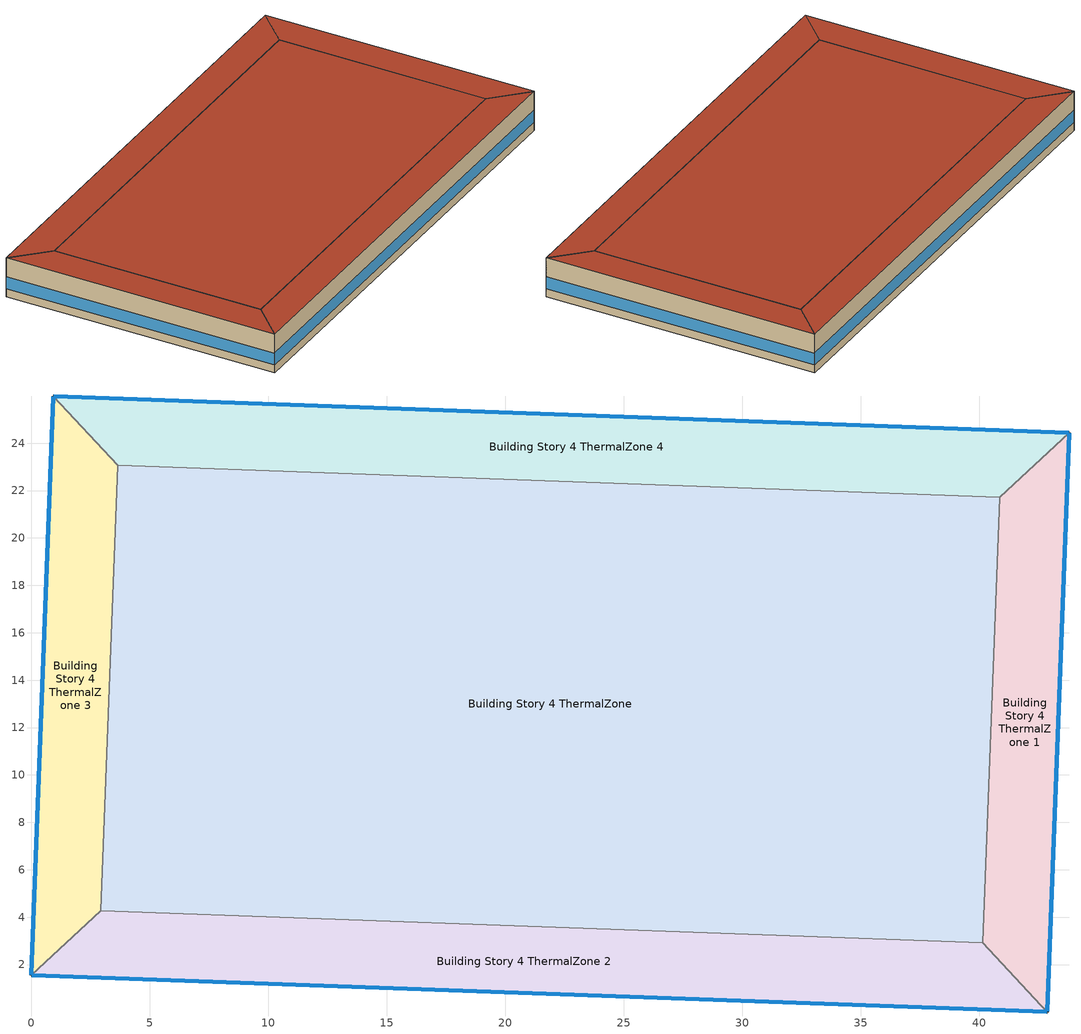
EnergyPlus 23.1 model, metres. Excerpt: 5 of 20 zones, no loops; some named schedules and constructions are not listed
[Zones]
Building Story 4 ThermalZone
 floor adiabatic (Typical Interior Ceiling): 40.86,21.71 40.15,2.93 2.93,4.28 3.64,23.06 z10.8
 wall adiabatic (Typical Interior Wall): 40.15,2.93 40.86,21.71 3.64,23.06 2.93,4.28 40.15,2.93 z10.8:14.4
 roof outside (Typical IEAD Roof - Highly Reflective R-25.64): 3.64,23.06 2.93,4.28 40.15,2.93 40.86,21.71 z14.4
Building Story 4 ThermalZone 1
 floor adiabatic (Typical Interior Ceiling): 43.79,24.43 42.87,0 40.15,2.93 40.86,21.71 z10.8
 wall outside (Typical Insulated Steel Framed Exterior Wall R-12.99): 42.87,0 43.79,24.43 z10.8:14.4
 wall adiabatic (Typical Interior Wall): 43.79,24.43 40.86,21.71 40.15,2.93 42.87,0 z10.8:14.4
 window (U 0.55 SHGC 0.25): 42.87,0.03 43.79,24.41 z11.56:12.64
 roof outside (Typical IEAD Roof - Highly Reflective R-25.64): 40.86,21.71 40.15,2.93 42.87,0 43.79,24.43 z14.4
Building Story 4 ThermalZone 2
 floor adiabatic (Typical Interior Floor): 42.87,0 0,1.55 2.93,4.28 40.15,2.93 z10.8
 wall outside (Typical Insulated Steel Framed Exterior Wall R-12.99): 0,1.55 42.87,0 z10.8:14.4
 wall adiabatic (Typical Interior Wall): 42.87,0 40.15,2.93 2.93,4.28 0,1.55 z10.8:14.4
 window (U 0.55 SHGC 0.25): 0.03,1.55 42.85,0 z11.56:12.64
 roof outside (Typical IEAD Roof - Highly Reflective R-25.64): 40.15,2.93 2.93,4.28 0,1.55 42.87,0 z14.4
Building Story 4 ThermalZone 3
 floor adiabatic (Typical Interior Floor): 0,1.55 0.92,25.99 3.64,23.06 2.93,4.28 z10.8
 wall outside (Typical Insulated Steel Framed Exterior Wall R-12.99): 0.92,25.99 0,1.55 z10.8:14.4
 wall adiabatic (Typical Interior Wall): 0,1.55 2.93,4.28 3.64,23.06 0.92,25.99 z10.8:14.4
 window (U 0.55 SHGC 0.25): 0.92,25.96 0,1.58 z11.56:12.64
 roof outside (Typical IEAD Roof - Highly Reflective R-25.64): 2.93,4.28 3.64,23.06 0.92,25.99 0,1.55 z14.4
Building Story 4 ThermalZone 4
 floor adiabatic (Typical Interior Floor): 0.92,25.99 43.79,24.43 40.86,21.71 3.64,23.06 z10.8
 wall outside (Typical Insulated Steel Framed Exterior Wall R-12.99): 43.79,24.43 0.92,25.99 z10.8:14.4
 wall adiabatic (Typical Interior Wall): 0.92,25.99 3.64,23.06 40.86,21.71 43.79,24.43 z10.8:14.4
 window (U 0.55 SHGC 0.25): 43.77,24.43 0.95,25.99 z11.56:12.64
 roof outside (Typical IEAD Roof - Highly Reflective R-25.64): 3.64,23.06 40.86,21.71 43.79,24.43 0.92,25.99 z14.4
[Schedule:Week:Daily]
SchoolSecondary BLDG_LIGHT_LIBRARY_SCH_2013 Week Rule - Aug30-Sep5: SchoolSecondary BLDG_LIGHT_LIBRARY_SCH_2013 Wknd Day 1, SchoolSecondary BLDG_LIGHT_LIBRARY_SCH_2013 Wkdy Day 1, SchoolSecondary BLDG_LIGHT_LIBRARY_SCH_2013 Wkdy Day 2, SchoolSecondary BLDG_LIGHT_LIBRARY_SCH_2013 Wkdy Day 2, SchoolSecondary BLDG_LIGHT_LIBRARY_SCH_2013 Wkdy Day 2, SchoolSecondary BLDG_LIGHT_LIBRARY_SCH_2013 Wkdy Day 2, SchoolSecondary BLDG_LIGHT_LIBRARY_SCH_2013 Default, SchoolSecondary BLDG_LIGHT_LIBRARY_SCH_2013 Default, SchoolSecondary BLDG_LIGHT_LIBRARY_SCH_2013 Summer Design Day, SchoolSecondary BLDG_LIGHT_LIBRARY_SCH_2013 Winter Design Day, SchoolSecondary BLDG_LIGHT_LIBRARY_SCH_2013 Default, SchoolSecondary BLDG_LIGHT_LIBRARY_SCH_2013 Default
SchoolSecondary BLDG_LIGHT_LIBRARY_SCH_2013 Week Rule - Sep6-Dec31: SchoolSecondary BLDG_LIGHT_LIBRARY_SCH_2013 Default, SchoolSecondary BLDG_LIGHT_LIBRARY_SCH_2013 Wkdy Day 2, SchoolSecondary BLDG_LIGHT_LIBRARY_SCH_2013 Wkdy Day 2, SchoolSecondary BLDG_LIGHT_LIBRARY_SCH_2013 Wkdy Day 2, SchoolSecondary BLDG_LIGHT_LIBRARY_SCH_2013 Wkdy Day 2, SchoolSecondary BLDG_LIGHT_LIBRARY_SCH_2013 Wkdy Day 2, SchoolSecondary BLDG_LIGHT_LIBRARY_SCH_2013 Default, SchoolSecondary BLDG_LIGHT_LIBRARY_SCH_2013 Default, SchoolSecondary BLDG_LIGHT_LIBRARY_SCH_2013 Summer Design Day, SchoolSecondary BLDG_LIGHT_LIBRARY_SCH_2013 Winter Design Day, SchoolSecondary BLDG_LIGHT_LIBRARY_SCH_2013 Default, SchoolSecondary BLDG_LIGHT_LIBRARY_SCH_2013 Default
SchoolSecondary BLDG_LIGHT_LOBBYFLR1_SCH_2013 Week Rule - Jan1-Jan3: SchoolSecondary BLDG_LIGHT_LOBBYFLR1_SCH_2013 Wkdy Day, SchoolSecondary BLDG_LIGHT_LOBBYFLR1_SCH_2013 Wkdy Day, SchoolSecondary BLDG_LIGHT_LOBBYFLR1_SCH_2013 Wkdy Day, SchoolSecondary BLDG_LIGHT_LOBBYFLR1_SCH_2013 Wkdy Day, SchoolSecondary BLDG_LIGHT_LOBBYFLR1_SCH_2013 Wkdy Day, SchoolSecondary BLDG_LIGHT_LOBBYFLR1_SCH_2013 Wkdy Day, SchoolSecondary BLDG_LIGHT_LOBBYFLR1_SCH_2013 Wknd Day, SchoolSecondary BLDG_LIGHT_LOBBYFLR1_SCH_2013 Default, SchoolSecondary BLDG_LIGHT_LOBBYFLR1_SCH_2013 Summer Design Day, SchoolSecondary BLDG_LIGHT_LOBBYFLR1_SCH_2013 Winter Design Day, SchoolSecondary BLDG_LIGHT_LOBBYFLR1_SCH_2013 Default, SchoolSecondary BLDG_LIGHT_LOBBYFLR1_SCH_2013 Default
SchoolSecondary BLDG_LIGHT_LOBBYFLR1_SCH_2013 Week Rule - Jan4-Jun27: SchoolSecondary BLDG_LIGHT_LOBBYFLR1_SCH_2013 Wknd Day, SchoolSecondary BLDG_LIGHT_LOBBYFLR1_SCH_2013 Wkdy Day, SchoolSecondary BLDG_LIGHT_LOBBYFLR1_SCH_2013 Wkdy Day, SchoolSecondary BLDG_LIGHT_LOBBYFLR1_SCH_2013 Wkdy Day, SchoolSecondary BLDG_LIGHT_LOBBYFLR1_SCH_2013 Wkdy Day, SchoolSecondary BLDG_LIGHT_LOBBYFLR1_SCH_2013 Wkdy Day, SchoolSecondary BLDG_LIGHT_LOBBYFLR1_SCH_2013 Wknd Day, SchoolSecondary BLDG_LIGHT_LOBBYFLR1_SCH_2013 Default, SchoolSecondary BLDG_LIGHT_LOBBYFLR1_SCH_2013 Summer Design Day, SchoolSecondary BLDG_LIGHT_LOBBYFLR1_SCH_2013 Winter Design Day, SchoolSecondary BLDG_LIGHT_LOBBYFLR1_SCH_2013 Default, SchoolSecondary BLDG_LIGHT_LOBBYFLR1_SCH_2013 Default
SchoolSecondary BLDG_LIGHT_LOBBYFLR1_SCH_2013 Week Rule - Jun28-Jul4: SchoolSecondary BLDG_LIGHT_LOBBYFLR1_SCH_2013 Wknd Day, SchoolSecondary BLDG_LIGHT_LOBBYFLR1_SCH_2013 Wkdy Day, SchoolSecondary BLDG_LIGHT_LOBBYFLR1_SCH_2013 Wkdy Day, SchoolSecondary BLDG_LIGHT_LOBBYFLR1_SCH_2013 Wkdy Day 1, SchoolSecondary BLDG_LIGHT_LOBBYFLR1_SCH_2013 Wkdy Day 1, SchoolSecondary BLDG_LIGHT_LOBBYFLR1_SCH_2013 Wkdy Day 1, SchoolSecondary BLDG_LIGHT_LOBBYFLR1_SCH_2013 Wknd Day 1, SchoolSecondary BLDG_LIGHT_LOBBYFLR1_SCH_2013 Default, SchoolSecondary BLDG_LIGHT_LOBBYFLR1_SCH_2013 Summer Design Day, SchoolSecondary BLDG_LIGHT_LOBBYFLR1_SCH_2013 Winter Design Day, SchoolSecondary BLDG_LIGHT_LOBBYFLR1_SCH_2013 Default, SchoolSecondary BLDG_LIGHT_LOBBYFLR1_SCH_2013 Default
SchoolSecondary BLDG_LIGHT_LOBBYFLR1_SCH_2013 Week Rule - Jul5-Aug29: SchoolSecondary BLDG_LIGHT_LOBBYFLR1_SCH_2013 Wknd Day 1, SchoolSecondary BLDG_LIGHT_LOBBYFLR1_SCH_2013 Wkdy Day 1, SchoolSecondary BLDG_LIGHT_LOBBYFLR1_SCH_2013 Wkdy Day 1, SchoolSecondary BLDG_LIGHT_LOBBYFLR1_SCH_2013 Wkdy Day 1, SchoolSecondary BLDG_LIGHT_LOBBYFLR1_SCH_2013 Wkdy Day 1, SchoolSecondary BLDG_LIGHT_LOBBYFLR1_SCH_2013 Wkdy Day 1, SchoolSecondary BLDG_LIGHT_LOBBYFLR1_SCH_2013 Wknd Day 1, SchoolSecondary BLDG_LIGHT_LOBBYFLR1_SCH_2013 Default, SchoolSecondary BLDG_LIGHT_LOBBYFLR1_SCH_2013 Summer Design Day, SchoolSecondary BLDG_LIGHT_LOBBYFLR1_SCH_2013 Winter Design Day, SchoolSecondary BLDG_LIGHT_LOBBYFLR1_SCH_2013 Default, SchoolSecondary BLDG_LIGHT_LOBBYFLR1_SCH_2013 Default
SchoolSecondary BLDG_LIGHT_LOBBYFLR1_SCH_2013 Week Rule - Aug30-Sep5: SchoolSecondary BLDG_LIGHT_LOBBYFLR1_SCH_2013 Wknd Day 1, SchoolSecondary BLDG_LIGHT_LOBBYFLR1_SCH_2013 Wkdy Day 1, SchoolSecondary BLDG_LIGHT_LOBBYFLR1_SCH_2013 Wkdy Day 2, SchoolSecondary BLDG_LIGHT_LOBBYFLR1_SCH_2013 Wkdy Day 2, SchoolSecondary BLDG_LIGHT_LOBBYFLR1_SCH_2013 Wkdy Day 2, SchoolSecondary BLDG_LIGHT_LOBBYFLR1_SCH_2013 Wkdy Day 2, SchoolSecondary BLDG_LIGHT_LOBBYFLR1_SCH_2013 Default, SchoolSecondary BLDG_LIGHT_LOBBYFLR1_SCH_2013 Default, SchoolSecondary BLDG_LIGHT_LOBBYFLR1_SCH_2013 Summer Design Day, SchoolSecondary BLDG_LIGHT_LOBBYFLR1_SCH_2013 Winter Design Day, SchoolSecondary BLDG_LIGHT_LOBBYFLR1_SCH_2013 Default, SchoolSecondary BLDG_LIGHT_LOBBYFLR1_SCH_2013 Default
SchoolSecondary BLDG_LIGHT_LOBBYFLR1_SCH_2013 Week Rule - Sep6-Dec31: SchoolSecondary BLDG_LIGHT_LOBBYFLR1_SCH_2013 Default, SchoolSecondary BLDG_LIGHT_LOBBYFLR1_SCH_2013 Wkdy Day 2, SchoolSecondary BLDG_LIGHT_LOBBYFLR1_SCH_2013 Wkdy Day 2, SchoolSecondary BLDG_LIGHT_LOBBYFLR1_SCH_2013 Wkdy Day 2, SchoolSecondary BLDG_LIGHT_LOBBYFLR1_SCH_2013 Wkdy Day 2, SchoolSecondary BLDG_LIGHT_LOBBYFLR1_SCH_2013 Wkdy Day 2, SchoolSecondary BLDG_LIGHT_LOBBYFLR1_SCH_2013 Default, SchoolSecondary BLDG_LIGHT_LOBBYFLR1_SCH_2013 Default, SchoolSecondary BLDG_LIGHT_LOBBYFLR1_SCH_2013 Summer Design Day, SchoolSecondary BLDG_LIGHT_LOBBYFLR1_SCH_2013 Winter Design Day, SchoolSecondary BLDG_LIGHT_LOBBYFLR1_SCH_2013 Default, SchoolSecondary BLDG_LIGHT_LOBBYFLR1_SCH_2013 Default
SchoolSecondary BLDG_LIGHT_MECHANICAL_SCH_2013 Week Rule - Jan1-Jan3: SchoolSecondary BLDG_LIGHT_MECHANICAL_SCH_2013 Wkdy Day, SchoolSecondary BLDG_LIGHT_MECHANICAL_SCH_2013 Wkdy Day, SchoolSecondary BLDG_LIGHT_MECHANICAL_SCH_2013 Wkdy Day, SchoolSecondary BLDG_LIGHT_MECHANICAL_SCH_2013 Wkdy Day, SchoolSecondary BLDG_LIGHT_MECHANICAL_SCH_2013 Wkdy Day, SchoolSecondary BLDG_LIGHT_MECHANICAL_SCH_2013 Wkdy Day, SchoolSecondary BLDG_LIGHT_MECHANICAL_SCH_2013 Wknd Day, SchoolSecondary BLDG_LIGHT_MECHANICAL_SCH_2013 Default, SchoolSecondary BLDG_LIGHT_MECHANICAL_SCH_2013 Summer Design Day, SchoolSecondary BLDG_LIGHT_MECHANICAL_SCH_2013 Winter Design Day, SchoolSecondary BLDG_LIGHT_MECHANICAL_SCH_2013 Default, SchoolSecondary BLDG_LIGHT_MECHANICAL_SCH_2013 Default
SchoolSecondary BLDG_LIGHT_MECHANICAL_SCH_2013 Week Rule - Jan4-Jun27: SchoolSecondary BLDG_LIGHT_MECHANICAL_SCH_2013 Wknd Day, SchoolSecondary BLDG_LIGHT_MECHANICAL_SCH_2013 Wkdy Day, SchoolSecondary BLDG_LIGHT_MECHANICAL_SCH_2013 Wkdy Day, SchoolSecondary BLDG_LIGHT_MECHANICAL_SCH_2013 Wkdy Day, SchoolSecondary BLDG_LIGHT_MECHANICAL_SCH_2013 Wkdy Day, SchoolSecondary BLDG_LIGHT_MECHANICAL_SCH_2013 Wkdy Day, SchoolSecondary BLDG_LIGHT_MECHANICAL_SCH_2013 Wknd Day, SchoolSecondary BLDG_LIGHT_MECHANICAL_SCH_2013 Default, SchoolSecondary BLDG_LIGHT_MECHANICAL_SCH_2013 Summer Design Day, SchoolSecondary BLDG_LIGHT_MECHANICAL_SCH_2013 Winter Design Day, SchoolSecondary BLDG_LIGHT_MECHANICAL_SCH_2013 Default, SchoolSecondary BLDG_LIGHT_MECHANICAL_SCH_2013 Default
SchoolSecondary BLDG_LIGHT_MECHANICAL_SCH_2013 Week Rule - Jun28-Jul4: SchoolSecondary BLDG_LIGHT_MECHANICAL_SCH_2013 Wknd Day, SchoolSecondary BLDG_LIGHT_MECHANICAL_SCH_2013 Wkdy Day, SchoolSecondary BLDG_LIGHT_MECHANICAL_SCH_2013 Wkdy Day, SchoolSecondary BLDG_LIGHT_MECHANICAL_SCH_2013 Wkdy Day 1, SchoolSecondary BLDG_LIGHT_MECHANICAL_SCH_2013 Wkdy Day 1, SchoolSecondary BLDG_LIGHT_MECHANICAL_SCH_2013 Wkdy Day 1, SchoolSecondary BLDG_LIGHT_MECHANICAL_SCH_2013 Wknd Day 1, SchoolSecondary BLDG_LIGHT_MECHANICAL_SCH_2013 Default, SchoolSecondary BLDG_LIGHT_MECHANICAL_SCH_2013 Summer Design Day, SchoolSecondary BLDG_LIGHT_MECHANICAL_SCH_2013 Winter Design Day, SchoolSecondary BLDG_LIGHT_MECHANICAL_SCH_2013 Default, SchoolSecondary BLDG_LIGHT_MECHANICAL_SCH_2013 Default
SchoolSecondary BLDG_LIGHT_MECHANICAL_SCH_2013 Week Rule - Jul5-Aug29: SchoolSecondary BLDG_LIGHT_MECHANICAL_SCH_2013 Wknd Day 1, SchoolSecondary BLDG_LIGHT_MECHANICAL_SCH_2013 Wkdy Day 1, SchoolSecondary BLDG_LIGHT_MECHANICAL_SCH_2013 Wkdy Day 1, SchoolSecondary BLDG_LIGHT_MECHANICAL_SCH_2013 Wkdy Day 1, SchoolSecondary BLDG_LIGHT_MECHANICAL_SCH_2013 Wkdy Day 1, SchoolSecondary BLDG_LIGHT_MECHANICAL_SCH_2013 Wkdy Day 1, SchoolSecondary BLDG_LIGHT_MECHANICAL_SCH_2013 Wknd Day 1, SchoolSecondary BLDG_LIGHT_MECHANICAL_SCH_2013 Default, SchoolSecondary BLDG_LIGHT_MECHANICAL_SCH_2013 Summer Design Day, SchoolSecondary BLDG_LIGHT_MECHANICAL_SCH_2013 Winter Design Day, SchoolSecondary BLDG_LIGHT_MECHANICAL_SCH_2013 Default, SchoolSecondary BLDG_LIGHT_MECHANICAL_SCH_2013 Default
SchoolSecondary BLDG_LIGHT_MECHANICAL_SCH_2013 Week Rule - Aug30-Sep5: SchoolSecondary BLDG_LIGHT_MECHANICAL_SCH_2013 Wknd Day 1, SchoolSecondary BLDG_LIGHT_MECHANICAL_SCH_2013 Wkdy Day 1, SchoolSecondary BLDG_LIGHT_MECHANICAL_SCH_2013 Wkdy Day 2, SchoolSecondary BLDG_LIGHT_MECHANICAL_SCH_2013 Wkdy Day 2, SchoolSecondary BLDG_LIGHT_MECHANICAL_SCH_2013 Wkdy Day 2, SchoolSecondary BLDG_LIGHT_MECHANICAL_SCH_2013 Wkdy Day 2, SchoolSecondary BLDG_LIGHT_MECHANICAL_SCH_2013 Default, SchoolSecondary BLDG_LIGHT_MECHANICAL_SCH_2013 Default, SchoolSecondary BLDG_LIGHT_MECHANICAL_SCH_2013 Summer Design Day, SchoolSecondary BLDG_LIGHT_MECHANICAL_SCH_2013 Winter Design Day, SchoolSecondary BLDG_LIGHT_MECHANICAL_SCH_2013 Default, SchoolSecondary BLDG_LIGHT_MECHANICAL_SCH_2013 Default
SchoolSecondary BLDG_LIGHT_MECHANICAL_SCH_2013 Week Rule - Sep6-Dec31: SchoolSecondary BLDG_LIGHT_MECHANICAL_SCH_2013 Default, SchoolSecondary BLDG_LIGHT_MECHANICAL_SCH_2013 Wkdy Day 2, SchoolSecondary BLDG_LIGHT_MECHANICAL_SCH_2013 Wkdy Day 2, SchoolSecondary BLDG_LIGHT_MECHANICAL_SCH_2013 Wkdy Day 2, SchoolSecondary BLDG_LIGHT_MECHANICAL_SCH_2013 Wkdy Day 2, SchoolSecondary BLDG_LIGHT_MECHANICAL_SCH_2013 Wkdy Day 2, SchoolSecondary BLDG_LIGHT_MECHANICAL_SCH_2013 Default, SchoolSecondary BLDG_LIGHT_MECHANICAL_SCH_2013 Default, SchoolSecondary BLDG_LIGHT_MECHANICAL_SCH_2013 Summer Design Day, SchoolSecondary BLDG_LIGHT_MECHANICAL_SCH_2013 Winter Design Day, SchoolSecondary BLDG_LIGHT_MECHANICAL_SCH_2013 Default, SchoolSecondary BLDG_LIGHT_MECHANICAL_SCH_2013 Default
SchoolSecondary BLDG_LIGHT_OFFICE_SCH_2013 Week Rule - Jan1-Jan3: SchoolSecondary BLDG_LIGHT_OFFICE_SCH_2013 Wkdy Day, SchoolSecondary BLDG_LIGHT_OFFICE_SCH_2013 Wkdy Day, SchoolSecondary BLDG_LIGHT_OFFICE_SCH_2013 Wkdy Day, SchoolSecondary BLDG_LIGHT_OFFICE_SCH_2013 Wkdy Day, SchoolSecondary BLDG_LIGHT_OFFICE_SCH_2013 Wkdy Day, SchoolSecondary BLDG_LIGHT_OFFICE_SCH_2013 Wkdy Day, SchoolSecondary BLDG_LIGHT_OFFICE_SCH_2013 Wknd Day, SchoolSecondary BLDG_LIGHT_OFFICE_SCH_2013 Default, SchoolSecondary BLDG_LIGHT_OFFICE_SCH_2013 Summer Design Day, SchoolSecondary BLDG_LIGHT_OFFICE_SCH_2013 Winter Design Day, SchoolSecondary BLDG_LIGHT_OFFICE_SCH_2013 Default, SchoolSecondary BLDG_LIGHT_OFFICE_SCH_2013 Default
SchoolSecondary BLDG_LIGHT_OFFICE_SCH_2013 Week Rule - Jan4-Jun27: SchoolSecondary BLDG_LIGHT_OFFICE_SCH_2013 Wknd Day, SchoolSecondary BLDG_LIGHT_OFFICE_SCH_2013 Wkdy Day, SchoolSecondary BLDG_LIGHT_OFFICE_SCH_2013 Wkdy Day, SchoolSecondary BLDG_LIGHT_OFFICE_SCH_2013 Wkdy Day, SchoolSecondary BLDG_LIGHT_OFFICE_SCH_2013 Wkdy Day, SchoolSecondary BLDG_LIGHT_OFFICE_SCH_2013 Wkdy Day, SchoolSecondary BLDG_LIGHT_OFFICE_SCH_2013 Wknd Day, SchoolSecondary BLDG_LIGHT_OFFICE_SCH_2013 Default, SchoolSecondary BLDG_LIGHT_OFFICE_SCH_2013 Summer Design Day, SchoolSecondary BLDG_LIGHT_OFFICE_SCH_2013 Winter Design Day, SchoolSecondary BLDG_LIGHT_OFFICE_SCH_2013 Default, SchoolSecondary BLDG_LIGHT_OFFICE_SCH_2013 Default
SchoolSecondary BLDG_LIGHT_OFFICE_SCH_2013 Week Rule - Jun28-Jul4: SchoolSecondary BLDG_LIGHT_OFFICE_SCH_2013 Wknd Day, SchoolSecondary BLDG_LIGHT_OFFICE_SCH_2013 Wkdy Day, SchoolSecondary BLDG_LIGHT_OFFICE_SCH_2013 Wkdy Day, SchoolSecondary BLDG_LIGHT_OFFICE_SCH_2013 Wkdy Day 1, SchoolSecondary BLDG_LIGHT_OFFICE_SCH_2013 Wkdy Day 1, SchoolSecondary BLDG_LIGHT_OFFICE_SCH_2013 Wkdy Day 1, SchoolSecondary BLDG_LIGHT_OFFICE_SCH_2013 Wknd Day 1, SchoolSecondary BLDG_LIGHT_OFFICE_SCH_2013 Default, SchoolSecondary BLDG_LIGHT_OFFICE_SCH_2013 Summer Design Day, SchoolSecondary BLDG_LIGHT_OFFICE_SCH_2013 Winter Design Day, SchoolSecondary BLDG_LIGHT_OFFICE_SCH_2013 Default, SchoolSecondary BLDG_LIGHT_OFFICE_SCH_2013 Default
SchoolSecondary BLDG_LIGHT_OFFICE_SCH_2013 Week Rule - Jul5-Aug29: SchoolSecondary BLDG_LIGHT_OFFICE_SCH_2013 Wknd Day 1, SchoolSecondary BLDG_LIGHT_OFFICE_SCH_2013 Wkdy Day 1, SchoolSecondary BLDG_LIGHT_OFFICE_SCH_2013 Wkdy Day 1, SchoolSecondary BLDG_LIGHT_OFFICE_SCH_2013 Wkdy Day 1, SchoolSecondary BLDG_LIGHT_OFFICE_SCH_2013 Wkdy Day 1, SchoolSecondary BLDG_LIGHT_OFFICE_SCH_2013 Wkdy Day 1, SchoolSecondary BLDG_LIGHT_OFFICE_SCH_2013 Wknd Day 1, SchoolSecondary BLDG_LIGHT_OFFICE_SCH_2013 Default, SchoolSecondary BLDG_LIGHT_OFFICE_SCH_2013 Summer Design Day, SchoolSecondary BLDG_LIGHT_OFFICE_SCH_2013 Winter Design Day, SchoolSecondary BLDG_LIGHT_OFFICE_SCH_2013 Default, SchoolSecondary BLDG_LIGHT_OFFICE_SCH_2013 Default
SchoolSecondary BLDG_LIGHT_OFFICE_SCH_2013 Week Rule - Aug30-Sep5: SchoolSecondary BLDG_LIGHT_OFFICE_SCH_2013 Wknd Day 1, SchoolSecondary BLDG_LIGHT_OFFICE_SCH_2013 Wkdy Day 1, SchoolSecondary BLDG_LIGHT_OFFICE_SCH_2013 Wkdy Day 2, SchoolSecondary BLDG_LIGHT_OFFICE_SCH_2013 Wkdy Day 2, SchoolSecondary BLDG_LIGHT_OFFICE_SCH_2013 Wkdy Day 2, SchoolSecondary BLDG_LIGHT_OFFICE_SCH_2013 Wkdy Day 2, SchoolSecondary BLDG_LIGHT_OFFICE_SCH_2013 Default, SchoolSecondary BLDG_LIGHT_OFFICE_SCH_2013 Default, SchoolSecondary BLDG_LIGHT_OFFICE_SCH_2013 Summer Design Day, SchoolSecondary BLDG_LIGHT_OFFICE_SCH_2013 Winter Design Day, SchoolSecondary BLDG_LIGHT_OFFICE_SCH_2013 Default, SchoolSecondary BLDG_LIGHT_OFFICE_SCH_2013 Default
SchoolSecondary BLDG_LIGHT_OFFICE_SCH_2013 Week Rule - Sep6-Dec31: SchoolSecondary BLDG_LIGHT_OFFICE_SCH_2013 Default, SchoolSecondary BLDG_LIGHT_OFFICE_SCH_2013 Wkdy Day 2, SchoolSecondary BLDG_LIGHT_OFFICE_SCH_2013 Wkdy Day 2, SchoolSecondary BLDG_LIGHT_OFFICE_SCH_2013 Wkdy Day 2, SchoolSecondary BLDG_LIGHT_OFFICE_SCH_2013 Wkdy Day 2, SchoolSecondary BLDG_LIGHT_OFFICE_SCH_2013 Wkdy Day 2, SchoolSecondary BLDG_LIGHT_OFFICE_SCH_2013 Default, SchoolSecondary BLDG_LIGHT_OFFICE_SCH_2013 Default, SchoolSecondary BLDG_LIGHT_OFFICE_SCH_2013 Summer Design Day, SchoolSecondary BLDG_LIGHT_OFFICE_SCH_2013 Winter Design Day, SchoolSecondary BLDG_LIGHT_OFFICE_SCH_2013 Default, SchoolSecondary BLDG_LIGHT_OFFICE_SCH_2013 Default
SchoolSecondary BLDG_LIGHT_BATH_SCH_2013 Week Rule - Jan1-Jan3: SchoolSecondary BLDG_LIGHT_BATH_SCH_2013 Wkdy Day, SchoolSecondary BLDG_LIGHT_BATH_SCH_2013 Wkdy Day, SchoolSecondary BLDG_LIGHT_BATH_SCH_2013 Wkdy Day, SchoolSecondary BLDG_LIGHT_BATH_SCH_2013 Wkdy Day, SchoolSecondary BLDG_LIGHT_BATH_SCH_2013 Wkdy Day, SchoolSecondary BLDG_LIGHT_BATH_SCH_2013 Wkdy Day, SchoolSecondary BLDG_LIGHT_BATH_SCH_2013 Wknd Day, SchoolSecondary BLDG_LIGHT_BATH_SCH_2013 Default, SchoolSecondary BLDG_LIGHT_BATH_SCH_2013 Summer Design Day, SchoolSecondary BLDG_LIGHT_BATH_SCH_2013 Winter Design Day, SchoolSecondary BLDG_LIGHT_BATH_SCH_2013 Default, SchoolSecondary BLDG_LIGHT_BATH_SCH_2013 Default
SchoolSecondary BLDG_LIGHT_BATH_SCH_2013 Week Rule - Jan4-Jun27: SchoolSecondary BLDG_LIGHT_BATH_SCH_2013 Wknd Day, SchoolSecondary BLDG_LIGHT_BATH_SCH_2013 Wkdy Day, SchoolSecondary BLDG_LIGHT_BATH_SCH_2013 Wkdy Day, SchoolSecondary BLDG_LIGHT_BATH_SCH_2013 Wkdy Day, SchoolSecondary BLDG_LIGHT_BATH_SCH_2013 Wkdy Day, SchoolSecondary BLDG_LIGHT_BATH_SCH_2013 Wkdy Day, SchoolSecondary BLDG_LIGHT_BATH_SCH_2013 Wknd Day, SchoolSecondary BLDG_LIGHT_BATH_SCH_2013 Default, SchoolSecondary BLDG_LIGHT_BATH_SCH_2013 Summer Design Day, SchoolSecondary BLDG_LIGHT_BATH_SCH_2013 Winter Design Day, SchoolSecondary BLDG_LIGHT_BATH_SCH_2013 Default, SchoolSecondary BLDG_LIGHT_BATH_SCH_2013 Default
SchoolSecondary BLDG_LIGHT_BATH_SCH_2013 Week Rule - Jun28-Jul4: SchoolSecondary BLDG_LIGHT_BATH_SCH_2013 Wknd Day, SchoolSecondary BLDG_LIGHT_BATH_SCH_2013 Wkdy Day, SchoolSecondary BLDG_LIGHT_BATH_SCH_2013 Wkdy Day, SchoolSecondary BLDG_LIGHT_BATH_SCH_2013 Wkdy Day 1, SchoolSecondary BLDG_LIGHT_BATH_SCH_2013 Wkdy Day 1, SchoolSecondary BLDG_LIGHT_BATH_SCH_2013 Wkdy Day 1, SchoolSecondary BLDG_LIGHT_BATH_SCH_2013 Wknd Day 1, SchoolSecondary BLDG_LIGHT_BATH_SCH_2013 Default, SchoolSecondary BLDG_LIGHT_BATH_SCH_2013 Summer Design Day, SchoolSecondary BLDG_LIGHT_BATH_SCH_2013 Winter Design Day, SchoolSecondary BLDG_LIGHT_BATH_SCH_2013 Default, SchoolSecondary BLDG_LIGHT_BATH_SCH_2013 Default
SchoolSecondary BLDG_LIGHT_BATH_SCH_2013 Week Rule - Jul5-Aug29: SchoolSecondary BLDG_LIGHT_BATH_SCH_2013 Wknd Day 1, SchoolSecondary BLDG_LIGHT_BATH_SCH_2013 Wkdy Day 1, SchoolSecondary BLDG_LIGHT_BATH_SCH_2013 Wkdy Day 1, SchoolSecondary BLDG_LIGHT_BATH_SCH_2013 Wkdy Day 1, SchoolSecondary BLDG_LIGHT_BATH_SCH_2013 Wkdy Day 1, SchoolSecondary BLDG_LIGHT_BATH_SCH_2013 Wkdy Day 1, SchoolSecondary BLDG_LIGHT_BATH_SCH_2013 Wknd Day 1, SchoolSecondary BLDG_LIGHT_BATH_SCH_2013 Default, SchoolSecondary BLDG_LIGHT_BATH_SCH_2013 Summer Design Day, SchoolSecondary BLDG_LIGHT_BATH_SCH_2013 Winter Design Day, SchoolSecondary BLDG_LIGHT_BATH_SCH_2013 Default, SchoolSecondary BLDG_LIGHT_BATH_SCH_2013 Default
SchoolSecondary BLDG_LIGHT_BATH_SCH_2013 Week Rule - Aug30-Sep5: SchoolSecondary BLDG_LIGHT_BATH_SCH_2013 Wknd Day 1, SchoolSecondary BLDG_LIGHT_BATH_SCH_2013 Wkdy Day 1, SchoolSecondary BLDG_LIGHT_BATH_SCH_2013 Wkdy Day 2, SchoolSecondary BLDG_LIGHT_BATH_SCH_2013 Wkdy Day 2, SchoolSecondary BLDG_LIGHT_BATH_SCH_2013 Wkdy Day 2, SchoolSecondary BLDG_LIGHT_BATH_SCH_2013 Wkdy Day 2, SchoolSecondary BLDG_LIGHT_BATH_SCH_2013 Default, SchoolSecondary BLDG_LIGHT_BATH_SCH_2013 Default, SchoolSecondary BLDG_LIGHT_BATH_SCH_2013 Summer Design Day, SchoolSecondary BLDG_LIGHT_BATH_SCH_2013 Winter Design Day, SchoolSecondary BLDG_LIGHT_BATH_SCH_2013 Default, SchoolSecondary BLDG_LIGHT_BATH_SCH_2013 Default
SchoolSecondary BLDG_LIGHT_BATH_SCH_2013 Week Rule - Sep6-Dec31: SchoolSecondary BLDG_LIGHT_BATH_SCH_2013 Default, SchoolSecondary BLDG_LIGHT_BATH_SCH_2013 Wkdy Day 2, SchoolSecondary BLDG_LIGHT_BATH_SCH_2013 Wkdy Day 2, SchoolSecondary BLDG_LIGHT_BATH_SCH_2013 Wkdy Day 2, SchoolSecondary BLDG_LIGHT_BATH_SCH_2013 Wkdy Day 2, SchoolSecondary BLDG_LIGHT_BATH_SCH_2013 Wkdy Day 2, SchoolSecondary BLDG_LIGHT_BATH_SCH_2013 Default, SchoolSecondary BLDG_LIGHT_BATH_SCH_2013 Default, SchoolSecondary BLDG_LIGHT_BATH_SCH_2013 Summer Design Day, SchoolSecondary BLDG_LIGHT_BATH_SCH_2013 Winter Design Day, SchoolSecondary BLDG_LIGHT_BATH_SCH_2013 Default, SchoolSecondary BLDG_LIGHT_BATH_SCH_2013 Default
SchoolSecondary BLDG_OCC_SCH_Auditorium Week Rule - Jan1-Jan3: SchoolSecondary BLDG_OCC_SCH_Auditorium Wkdy|SmrDsn Day, SchoolSecondary BLDG_OCC_SCH_Auditorium Wkdy|SmrDsn Day, SchoolSecondary BLDG_OCC_SCH_Auditorium Wkdy|SmrDsn Day, SchoolSecondary BLDG_OCC_SCH_Auditorium Wkdy|SmrDsn Day, SchoolSecondary BLDG_OCC_SCH_Auditorium Wkdy|SmrDsn Day, SchoolSecondary BLDG_OCC_SCH_Auditorium Wkdy|SmrDsn Day, SchoolSecondary BLDG_OCC_SCH_Auditorium Wknd Day, SchoolSecondary BLDG_OCC_SCH_Auditorium Default, SchoolSecondary BLDG_OCC_SCH_Auditorium Summer Design Day, SchoolSecondary BLDG_OCC_SCH_Auditorium Winter Design Day, SchoolSecondary BLDG_OCC_SCH_Auditorium Default, SchoolSecondary BLDG_OCC_SCH_Auditorium Default
SchoolSecondary BLDG_OCC_SCH_Auditorium Week Rule - Jan4-Jun27: SchoolSecondary BLDG_OCC_SCH_Auditorium Wknd Day, SchoolSecondary BLDG_OCC_SCH_Auditorium Wkdy|SmrDsn Day, SchoolSecondary BLDG_OCC_SCH_Auditorium Wkdy|SmrDsn Day, SchoolSecondary BLDG_OCC_SCH_Auditorium Wkdy|SmrDsn Day, SchoolSecondary BLDG_OCC_SCH_Auditorium Wkdy|SmrDsn Day, SchoolSecondary BLDG_OCC_SCH_Auditorium Wkdy|SmrDsn Day, SchoolSecondary BLDG_OCC_SCH_Auditorium Wknd Day, SchoolSecondary BLDG_OCC_SCH_Auditorium Default, SchoolSecondary BLDG_OCC_SCH_Auditorium Summer Design Day, SchoolSecondary BLDG_OCC_SCH_Auditorium Winter Design Day, SchoolSecondary BLDG_OCC_SCH_Auditorium Default, SchoolSecondary BLDG_OCC_SCH_Auditorium Default
SchoolSecondary BLDG_OCC_SCH_Auditorium Week Rule - Jun28-Jul4: SchoolSecondary BLDG_OCC_SCH_Auditorium Wknd Day, SchoolSecondary BLDG_OCC_SCH_Auditorium Wkdy|SmrDsn Day, SchoolSecondary BLDG_OCC_SCH_Auditorium Wkdy|SmrDsn Day, SchoolSecondary BLDG_OCC_SCH_Auditorium Wkdy|SmrDsn Day 1, SchoolSecondary BLDG_OCC_SCH_Auditorium Wkdy|SmrDsn Day 1, SchoolSecondary BLDG_OCC_SCH_Auditorium Wkdy|SmrDsn Day 1, SchoolSecondary BLDG_OCC_SCH_Auditorium Wknd Day 1, SchoolSecondary BLDG_OCC_SCH_Auditorium Default, SchoolSecondary BLDG_OCC_SCH_Auditorium Summer Design Day, SchoolSecondary BLDG_OCC_SCH_Auditorium Winter Design Day, SchoolSecondary BLDG_OCC_SCH_Auditorium Default, SchoolSecondary BLDG_OCC_SCH_Auditorium Default
SchoolSecondary BLDG_OCC_SCH_Auditorium Week Rule - Jul5-Aug29: SchoolSecondary BLDG_OCC_SCH_Auditorium Wknd Day 1, SchoolSecondary BLDG_OCC_SCH_Auditorium Wkdy|SmrDsn Day 1, SchoolSecondary BLDG_OCC_SCH_Auditorium Wkdy|SmrDsn Day 1, SchoolSecondary BLDG_OCC_SCH_Auditorium Wkdy|SmrDsn Day 1, SchoolSecondary BLDG_OCC_SCH_Auditorium Wkdy|SmrDsn Day 1, SchoolSecondary BLDG_OCC_SCH_Auditorium Wkdy|SmrDsn Day 1, SchoolSecondary BLDG_OCC_SCH_Auditorium Wknd Day 1, SchoolSecondary BLDG_OCC_SCH_Auditorium Default, SchoolSecondary BLDG_OCC_SCH_Auditorium Summer Design Day, SchoolSecondary BLDG_OCC_SCH_Auditorium Winter Design Day, SchoolSecondary BLDG_OCC_SCH_Auditorium Default, SchoolSecondary BLDG_OCC_SCH_Auditorium Default
SchoolSecondary BLDG_OCC_SCH_Auditorium Week Rule - Aug30-Sep5: SchoolSecondary BLDG_OCC_SCH_Auditorium Wknd Day 1, SchoolSecondary BLDG_OCC_SCH_Auditorium Wkdy|SmrDsn Day 1, SchoolSecondary BLDG_OCC_SCH_Auditorium Wkdy|SmrDsn Day 2, SchoolSecondary BLDG_OCC_SCH_Auditorium Wkdy|SmrDsn Day 2, SchoolSecondary BLDG_OCC_SCH_Auditorium Wkdy|SmrDsn Day 2, SchoolSecondary BLDG_OCC_SCH_Auditorium Wkdy|SmrDsn Day 2, SchoolSecondary BLDG_OCC_SCH_Auditorium Default, SchoolSecondary BLDG_OCC_SCH_Auditorium Default, SchoolSecondary BLDG_OCC_SCH_Auditorium Summer Design Day, SchoolSecondary BLDG_OCC_SCH_Auditorium Winter Design Day, SchoolSecondary BLDG_OCC_SCH_Auditorium Default, SchoolSecondary BLDG_OCC_SCH_Auditorium Default
SchoolSecondary BLDG_OCC_SCH_Auditorium Week Rule - Sep6-Dec31: SchoolSecondary BLDG_OCC_SCH_Auditorium Default, SchoolSecondary BLDG_OCC_SCH_Auditorium Wkdy|SmrDsn Day 2, SchoolSecondary BLDG_OCC_SCH_Auditorium Wkdy|SmrDsn Day 2, SchoolSecondary BLDG_OCC_SCH_Auditorium Wkdy|SmrDsn Day 2, SchoolSecondary BLDG_OCC_SCH_Auditorium Wkdy|SmrDsn Day 2, SchoolSecondary BLDG_OCC_SCH_Auditorium Wkdy|SmrDsn Day 2, SchoolSecondary BLDG_OCC_SCH_Auditorium Default, SchoolSecondary BLDG_OCC_SCH_Auditorium Default, SchoolSecondary BLDG_OCC_SCH_Auditorium Summer Design Day, SchoolSecondary BLDG_OCC_SCH_Auditorium Winter Design Day, SchoolSecondary BLDG_OCC_SCH_Auditorium Default, SchoolSecondary BLDG_OCC_SCH_Auditorium Default
SchoolSecondary ACTIVITY_SCH Week Rule - Jan1-Dec31: SchoolSecondary ACTIVITY_SCH Default, SchoolSecondary ACTIVITY_SCH Default, SchoolSecondary ACTIVITY_SCH Default, SchoolSecondary ACTIVITY_SCH Default, SchoolSecondary ACTIVITY_SCH Default, SchoolSecondary ACTIVITY_SCH Default, SchoolSecondary ACTIVITY_SCH Default, SchoolSecondary ACTIVITY_SCH Default, SchoolSecondary ACTIVITY_SCH Summer Design Day, SchoolSecondary ACTIVITY_SCH Winter Design Day, SchoolSecondary ACTIVITY_SCH Default, SchoolSecondary ACTIVITY_SCH Default
SchoolSecondary BLDG_OCC_SCH_Cafeteria Week Rule - Jan1-Jan3: SchoolSecondary BLDG_OCC_SCH_Cafeteria Wkdy|SmrDsn Day, SchoolSecondary BLDG_OCC_SCH_Cafeteria Wkdy|SmrDsn Day, SchoolSecondary BLDG_OCC_SCH_Cafeteria Wkdy|SmrDsn Day, SchoolSecondary BLDG_OCC_SCH_Cafeteria Wkdy|SmrDsn Day, SchoolSecondary BLDG_OCC_SCH_Cafeteria Wkdy|SmrDsn Day, SchoolSecondary BLDG_OCC_SCH_Cafeteria Wkdy|SmrDsn Day, SchoolSecondary BLDG_OCC_SCH_Cafeteria Wknd Day, SchoolSecondary BLDG_OCC_SCH_Cafeteria Default, SchoolSecondary BLDG_OCC_SCH_Cafeteria Summer Design Day, SchoolSecondary BLDG_OCC_SCH_Cafeteria Winter Design Day, SchoolSecondary BLDG_OCC_SCH_Cafeteria Default, SchoolSecondary BLDG_OCC_SCH_Cafeteria Default
SchoolSecondary BLDG_OCC_SCH_Cafeteria Week Rule - Jan4-Jun27: SchoolSecondary BLDG_OCC_SCH_Cafeteria Wknd Day, SchoolSecondary BLDG_OCC_SCH_Cafeteria Wkdy|SmrDsn Day, SchoolSecondary BLDG_OCC_SCH_Cafeteria Wkdy|SmrDsn Day, SchoolSecondary BLDG_OCC_SCH_Cafeteria Wkdy|SmrDsn Day, SchoolSecondary BLDG_OCC_SCH_Cafeteria Wkdy|SmrDsn Day, SchoolSecondary BLDG_OCC_SCH_Cafeteria Wkdy|SmrDsn Day, SchoolSecondary BLDG_OCC_SCH_Cafeteria Wknd Day, SchoolSecondary BLDG_OCC_SCH_Cafeteria Default, SchoolSecondary BLDG_OCC_SCH_Cafeteria Summer Design Day, SchoolSecondary BLDG_OCC_SCH_Cafeteria Winter Design Day, SchoolSecondary BLDG_OCC_SCH_Cafeteria Default, SchoolSecondary BLDG_OCC_SCH_Cafeteria Default
SchoolSecondary BLDG_OCC_SCH_Cafeteria Week Rule - Jun28-Jul4: SchoolSecondary BLDG_OCC_SCH_Cafeteria Wknd Day, SchoolSecondary BLDG_OCC_SCH_Cafeteria Wkdy|SmrDsn Day, SchoolSecondary BLDG_OCC_SCH_Cafeteria Wkdy|SmrDsn Day, SchoolSecondary BLDG_OCC_SCH_Cafeteria Wkdy|SmrDsn Day 1, SchoolSecondary BLDG_OCC_SCH_Cafeteria Wkdy|SmrDsn Day 1, SchoolSecondary BLDG_OCC_SCH_Cafeteria Wkdy|SmrDsn Day 1, SchoolSecondary BLDG_OCC_SCH_Cafeteria Wknd Day 1, SchoolSecondary BLDG_OCC_SCH_Cafeteria Default, SchoolSecondary BLDG_OCC_SCH_Cafeteria Summer Design Day, SchoolSecondary BLDG_OCC_SCH_Cafeteria Winter Design Day, SchoolSecondary BLDG_OCC_SCH_Cafeteria Default, SchoolSecondary BLDG_OCC_SCH_Cafeteria Default
SchoolSecondary BLDG_OCC_SCH_Cafeteria Week Rule - Jul5-Aug29: SchoolSecondary BLDG_OCC_SCH_Cafeteria Wknd Day 1, SchoolSecondary BLDG_OCC_SCH_Cafeteria Wkdy|SmrDsn Day 1, SchoolSecondary BLDG_OCC_SCH_Cafeteria Wkdy|SmrDsn Day 1, SchoolSecondary BLDG_OCC_SCH_Cafeteria Wkdy|SmrDsn Day 1, SchoolSecondary BLDG_OCC_SCH_Cafeteria Wkdy|SmrDsn Day 1, SchoolSecondary BLDG_OCC_SCH_Cafeteria Wkdy|SmrDsn Day 1, SchoolSecondary BLDG_OCC_SCH_Cafeteria Wknd Day 1, SchoolSecondary BLDG_OCC_SCH_Cafeteria Default, SchoolSecondary BLDG_OCC_SCH_Cafeteria Summer Design Day, SchoolSecondary BLDG_OCC_SCH_Cafeteria Winter Design Day, SchoolSecondary BLDG_OCC_SCH_Cafeteria Default, SchoolSecondary BLDG_OCC_SCH_Cafeteria Default
SchoolSecondary BLDG_OCC_SCH_Cafeteria Week Rule - Aug30-Sep5: SchoolSecondary BLDG_OCC_SCH_Cafeteria Wknd Day 1, SchoolSecondary BLDG_OCC_SCH_Cafeteria Wkdy|SmrDsn Day 1, SchoolSecondary BLDG_OCC_SCH_Cafeteria Wkdy|SmrDsn Day 2, SchoolSecondary BLDG_OCC_SCH_Cafeteria Wkdy|SmrDsn Day 2, SchoolSecondary BLDG_OCC_SCH_Cafeteria Wkdy|SmrDsn Day 2, SchoolSecondary BLDG_OCC_SCH_Cafeteria Wkdy|SmrDsn Day 2, SchoolSecondary BLDG_OCC_SCH_Cafeteria Default, SchoolSecondary BLDG_OCC_SCH_Cafeteria Default, SchoolSecondary BLDG_OCC_SCH_Cafeteria Summer Design Day, SchoolSecondary BLDG_OCC_SCH_Cafeteria Winter Design Day, SchoolSecondary BLDG_OCC_SCH_Cafeteria Default, SchoolSecondary BLDG_OCC_SCH_Cafeteria Default
SchoolSecondary BLDG_OCC_SCH_Cafeteria Week Rule - Sep6-Dec31: SchoolSecondary BLDG_OCC_SCH_Cafeteria Default, SchoolSecondary BLDG_OCC_SCH_Cafeteria Wkdy|SmrDsn Day 2, SchoolSecondary BLDG_OCC_SCH_Cafeteria Wkdy|SmrDsn Day 2, SchoolSecondary BLDG_OCC_SCH_Cafeteria Wkdy|SmrDsn Day 2, SchoolSecondary BLDG_OCC_SCH_Cafeteria Wkdy|SmrDsn Day 2, SchoolSecondary BLDG_OCC_SCH_Cafeteria Wkdy|SmrDsn Day 2, SchoolSecondary BLDG_OCC_SCH_Cafeteria Default, SchoolSecondary BLDG_OCC_SCH_Cafeteria Default, SchoolSecondary BLDG_OCC_SCH_Cafeteria Summer Design Day, SchoolSecondary BLDG_OCC_SCH_Cafeteria Winter Design Day, SchoolSecondary BLDG_OCC_SCH_Cafeteria Default, SchoolSecondary BLDG_OCC_SCH_Cafeteria Default
SchoolSecondary BLDG_OCC_SCH_Extend Week Rule - Jan1-Jan3: SchoolSecondary BLDG_OCC_SCH_Extend Wkdy|SmrDsn Day, SchoolSecondary BLDG_OCC_SCH_Extend Wkdy|SmrDsn Day, SchoolSecondary BLDG_OCC_SCH_Extend Wkdy|SmrDsn Day, SchoolSecondary BLDG_OCC_SCH_Extend Wkdy|SmrDsn Day, SchoolSecondary BLDG_OCC_SCH_Extend Wkdy|SmrDsn Day, SchoolSecondary BLDG_OCC_SCH_Extend Wkdy|SmrDsn Day, SchoolSecondary BLDG_OCC_SCH_Extend Wknd Day, SchoolSecondary BLDG_OCC_SCH_Extend Default, SchoolSecondary BLDG_OCC_SCH_Extend Summer Design Day, SchoolSecondary BLDG_OCC_SCH_Extend Winter Design Day, SchoolSecondary BLDG_OCC_SCH_Extend Default, SchoolSecondary BLDG_OCC_SCH_Extend Default
SchoolSecondary BLDG_OCC_SCH_Extend Week Rule - Jan4-Jun27: SchoolSecondary BLDG_OCC_SCH_Extend Wknd Day, SchoolSecondary BLDG_OCC_SCH_Extend Wkdy|SmrDsn Day, SchoolSecondary BLDG_OCC_SCH_Extend Wkdy|SmrDsn Day, SchoolSecondary BLDG_OCC_SCH_Extend Wkdy|SmrDsn Day, SchoolSecondary BLDG_OCC_SCH_Extend Wkdy|SmrDsn Day, SchoolSecondary BLDG_OCC_SCH_Extend Wkdy|SmrDsn Day, SchoolSecondary BLDG_OCC_SCH_Extend Wknd Day, SchoolSecondary BLDG_OCC_SCH_Extend Default, SchoolSecondary BLDG_OCC_SCH_Extend Summer Design Day, SchoolSecondary BLDG_OCC_SCH_Extend Winter Design Day, SchoolSecondary BLDG_OCC_SCH_Extend Default, SchoolSecondary BLDG_OCC_SCH_Extend Default
SchoolSecondary BLDG_OCC_SCH_Extend Week Rule - Jun28-Jul4: SchoolSecondary BLDG_OCC_SCH_Extend Wknd Day, SchoolSecondary BLDG_OCC_SCH_Extend Wkdy|SmrDsn Day, SchoolSecondary BLDG_OCC_SCH_Extend Wkdy|SmrDsn Day, SchoolSecondary BLDG_OCC_SCH_Extend Wkdy|SmrDsn Day 1, SchoolSecondary BLDG_OCC_SCH_Extend Wkdy|SmrDsn Day 1, SchoolSecondary BLDG_OCC_SCH_Extend Wkdy|SmrDsn Day 1, SchoolSecondary BLDG_OCC_SCH_Extend Wknd Day 1, SchoolSecondary BLDG_OCC_SCH_Extend Default, SchoolSecondary BLDG_OCC_SCH_Extend Summer Design Day, SchoolSecondary BLDG_OCC_SCH_Extend Winter Design Day, SchoolSecondary BLDG_OCC_SCH_Extend Default, SchoolSecondary BLDG_OCC_SCH_Extend Default
SchoolSecondary BLDG_OCC_SCH_Extend Week Rule - Jul5-Aug29: SchoolSecondary BLDG_OCC_SCH_Extend Wknd Day 1, SchoolSecondary BLDG_OCC_SCH_Extend Wkdy|SmrDsn Day 1, SchoolSecondary BLDG_OCC_SCH_Extend Wkdy|SmrDsn Day 1, SchoolSecondary BLDG_OCC_SCH_Extend Wkdy|SmrDsn Day 1, SchoolSecondary BLDG_OCC_SCH_Extend Wkdy|SmrDsn Day 1, SchoolSecondary BLDG_OCC_SCH_Extend Wkdy|SmrDsn Day 1, SchoolSecondary BLDG_OCC_SCH_Extend Wknd Day 1, SchoolSecondary BLDG_OCC_SCH_Extend Default, SchoolSecondary BLDG_OCC_SCH_Extend Summer Design Day, SchoolSecondary BLDG_OCC_SCH_Extend Winter Design Day, SchoolSecondary BLDG_OCC_SCH_Extend Default, SchoolSecondary BLDG_OCC_SCH_Extend Default
SchoolSecondary BLDG_OCC_SCH_Extend Week Rule - Aug30-Sep5: SchoolSecondary BLDG_OCC_SCH_Extend Wknd Day 1, SchoolSecondary BLDG_OCC_SCH_Extend Wkdy|SmrDsn Day 1, SchoolSecondary BLDG_OCC_SCH_Extend Wkdy|SmrDsn Day 2, SchoolSecondary BLDG_OCC_SCH_Extend Wkdy|SmrDsn Day 2, SchoolSecondary BLDG_OCC_SCH_Extend Wkdy|SmrDsn Day 2, SchoolSecondary BLDG_OCC_SCH_Extend Wkdy|SmrDsn Day 2, SchoolSecondary BLDG_OCC_SCH_Extend Default, SchoolSecondary BLDG_OCC_SCH_Extend Default, SchoolSecondary BLDG_OCC_SCH_Extend Summer Design Day, SchoolSecondary BLDG_OCC_SCH_Extend Winter Design Day, SchoolSecondary BLDG_OCC_SCH_Extend Default, SchoolSecondary BLDG_OCC_SCH_Extend Default
SchoolSecondary BLDG_OCC_SCH_Extend Week Rule - Sep6-Dec31: SchoolSecondary BLDG_OCC_SCH_Extend Default, SchoolSecondary BLDG_OCC_SCH_Extend Wkdy|SmrDsn Day 2, SchoolSecondary BLDG_OCC_SCH_Extend Wkdy|SmrDsn Day 2, SchoolSecondary BLDG_OCC_SCH_Extend Wkdy|SmrDsn Day 2, SchoolSecondary BLDG_OCC_SCH_Extend Wkdy|SmrDsn Day 2, SchoolSecondary BLDG_OCC_SCH_Extend Wkdy|SmrDsn Day 2, SchoolSecondary BLDG_OCC_SCH_Extend Default, SchoolSecondary BLDG_OCC_SCH_Extend Default, SchoolSecondary BLDG_OCC_SCH_Extend Summer Design Day, SchoolSecondary BLDG_OCC_SCH_Extend Winter Design Day, SchoolSecondary BLDG_OCC_SCH_Extend Default, SchoolSecondary BLDG_OCC_SCH_Extend Default
SchoolSecondary BLDG_OCC_SCH_Gym Week Rule - Jan1-Jan3: SchoolSecondary BLDG_OCC_SCH_Gym Wkdy|SmrDsn Day, SchoolSecondary BLDG_OCC_SCH_Gym Wkdy|SmrDsn Day, SchoolSecondary BLDG_OCC_SCH_Gym Wkdy|SmrDsn Day, SchoolSecondary BLDG_OCC_SCH_Gym Wkdy|SmrDsn Day, SchoolSecondary BLDG_OCC_SCH_Gym Wkdy|SmrDsn Day, SchoolSecondary BLDG_OCC_SCH_Gym Wkdy|SmrDsn Day, SchoolSecondary BLDG_OCC_SCH_Gym Wknd Day, SchoolSecondary BLDG_OCC_SCH_Gym Default, SchoolSecondary BLDG_OCC_SCH_Gym Summer Design Day, SchoolSecondary BLDG_OCC_SCH_Gym Winter Design Day, SchoolSecondary BLDG_OCC_SCH_Gym Default, SchoolSecondary BLDG_OCC_SCH_Gym Default
SchoolSecondary BLDG_OCC_SCH_Gym Week Rule - Jan4-Jun27: SchoolSecondary BLDG_OCC_SCH_Gym Wknd Day, SchoolSecondary BLDG_OCC_SCH_Gym Wkdy|SmrDsn Day, SchoolSecondary BLDG_OCC_SCH_Gym Wkdy|SmrDsn Day, SchoolSecondary BLDG_OCC_SCH_Gym Wkdy|SmrDsn Day, SchoolSecondary BLDG_OCC_SCH_Gym Wkdy|SmrDsn Day, SchoolSecondary BLDG_OCC_SCH_Gym Wkdy|SmrDsn Day, SchoolSecondary BLDG_OCC_SCH_Gym Wknd Day, SchoolSecondary BLDG_OCC_SCH_Gym Default, SchoolSecondary BLDG_OCC_SCH_Gym Summer Design Day, SchoolSecondary BLDG_OCC_SCH_Gym Winter Design Day, SchoolSecondary BLDG_OCC_SCH_Gym Default, SchoolSecondary BLDG_OCC_SCH_Gym Default
SchoolSecondary BLDG_OCC_SCH_Gym Week Rule - Jun28-Jul4: SchoolSecondary BLDG_OCC_SCH_Gym Wknd Day, SchoolSecondary BLDG_OCC_SCH_Gym Wkdy|SmrDsn Day, SchoolSecondary BLDG_OCC_SCH_Gym Wkdy|SmrDsn Day, SchoolSecondary BLDG_OCC_SCH_Gym Wkdy|SmrDsn Day 1, SchoolSecondary BLDG_OCC_SCH_Gym Wkdy|SmrDsn Day 1, SchoolSecondary BLDG_OCC_SCH_Gym Wkdy|SmrDsn Day 1, SchoolSecondary BLDG_OCC_SCH_Gym Wknd Day 1, SchoolSecondary BLDG_OCC_SCH_Gym Default, SchoolSecondary BLDG_OCC_SCH_Gym Summer Design Day, SchoolSecondary BLDG_OCC_SCH_Gym Winter Design Day, SchoolSecondary BLDG_OCC_SCH_Gym Default, SchoolSecondary BLDG_OCC_SCH_Gym Default
SchoolSecondary BLDG_OCC_SCH_Gym Week Rule - Jul5-Aug29: SchoolSecondary BLDG_OCC_SCH_Gym Wknd Day 1, SchoolSecondary BLDG_OCC_SCH_Gym Wkdy|SmrDsn Day 1, SchoolSecondary BLDG_OCC_SCH_Gym Wkdy|SmrDsn Day 1, SchoolSecondary BLDG_OCC_SCH_Gym Wkdy|SmrDsn Day 1, SchoolSecondary BLDG_OCC_SCH_Gym Wkdy|SmrDsn Day 1, SchoolSecondary BLDG_OCC_SCH_Gym Wkdy|SmrDsn Day 1, SchoolSecondary BLDG_OCC_SCH_Gym Wknd Day 1, SchoolSecondary BLDG_OCC_SCH_Gym Default, SchoolSecondary BLDG_OCC_SCH_Gym Summer Design Day, SchoolSecondary BLDG_OCC_SCH_Gym Winter Design Day, SchoolSecondary BLDG_OCC_SCH_Gym Default, SchoolSecondary BLDG_OCC_SCH_Gym Default
SchoolSecondary BLDG_OCC_SCH_Gym Week Rule - Aug30-Sep5: SchoolSecondary BLDG_OCC_SCH_Gym Wknd Day 1, SchoolSecondary BLDG_OCC_SCH_Gym Wkdy|SmrDsn Day 1, SchoolSecondary BLDG_OCC_SCH_Gym Wkdy|SmrDsn Day 2, SchoolSecondary BLDG_OCC_SCH_Gym Wkdy|SmrDsn Day 2, SchoolSecondary BLDG_OCC_SCH_Gym Wkdy|SmrDsn Day 2, SchoolSecondary BLDG_OCC_SCH_Gym Wkdy|SmrDsn Day 2, SchoolSecondary BLDG_OCC_SCH_Gym Default, SchoolSecondary BLDG_OCC_SCH_Gym Default, SchoolSecondary BLDG_OCC_SCH_Gym Summer Design Day, SchoolSecondary BLDG_OCC_SCH_Gym Winter Design Day, SchoolSecondary BLDG_OCC_SCH_Gym Default, SchoolSecondary BLDG_OCC_SCH_Gym Default
SchoolSecondary BLDG_OCC_SCH_Gym Week Rule - Sep6-Dec31: SchoolSecondary BLDG_OCC_SCH_Gym Default, SchoolSecondary BLDG_OCC_SCH_Gym Wkdy|SmrDsn Day 2, SchoolSecondary BLDG_OCC_SCH_Gym Wkdy|SmrDsn Day 2, SchoolSecondary BLDG_OCC_SCH_Gym Wkdy|SmrDsn Day 2, SchoolSecondary BLDG_OCC_SCH_Gym Wkdy|SmrDsn Day 2, SchoolSecondary BLDG_OCC_SCH_Gym Wkdy|SmrDsn Day 2, SchoolSecondary BLDG_OCC_SCH_Gym Default, SchoolSecondary BLDG_OCC_SCH_Gym Default, SchoolSecondary BLDG_OCC_SCH_Gym Summer Design Day, SchoolSecondary BLDG_OCC_SCH_Gym Winter Design Day, SchoolSecondary BLDG_OCC_SCH_Gym Default, SchoolSecondary BLDG_OCC_SCH_Gym Default
SchoolSecondary BLDG_OCC_SCH Week Rule - Jan1-Jan3: SchoolSecondary BLDG_OCC_SCH Wkdy|SmrDsn Day, SchoolSecondary BLDG_OCC_SCH Wkdy|SmrDsn Day, SchoolSecondary BLDG_OCC_SCH Wkdy|SmrDsn Day, SchoolSecondary BLDG_OCC_SCH Wkdy|SmrDsn Day, SchoolSecondary BLDG_OCC_SCH Wkdy|SmrDsn Day, SchoolSecondary BLDG_OCC_SCH Wkdy|SmrDsn Day, SchoolSecondary BLDG_OCC_SCH Wknd Day, SchoolSecondary BLDG_OCC_SCH Default, SchoolSecondary BLDG_OCC_SCH Summer Design Day, SchoolSecondary BLDG_OCC_SCH Winter Design Day, SchoolSecondary BLDG_OCC_SCH Default, SchoolSecondary BLDG_OCC_SCH Default
SchoolSecondary BLDG_OCC_SCH Week Rule - Jan4-Jun13: SchoolSecondary BLDG_OCC_SCH Wknd Day, SchoolSecondary BLDG_OCC_SCH Wkdy|SmrDsn Day, SchoolSecondary BLDG_OCC_SCH Wkdy|SmrDsn Day, SchoolSecondary BLDG_OCC_SCH Wkdy|SmrDsn Day, SchoolSecondary BLDG_OCC_SCH Wkdy|SmrDsn Day, SchoolSecondary BLDG_OCC_SCH Wkdy|SmrDsn Day, SchoolSecondary BLDG_OCC_SCH Wknd Day, SchoolSecondary BLDG_OCC_SCH Default, SchoolSecondary BLDG_OCC_SCH Summer Design Day, SchoolSecondary BLDG_OCC_SCH Winter Design Day, SchoolSecondary BLDG_OCC_SCH Default, SchoolSecondary BLDG_OCC_SCH Default
SchoolSecondary BLDG_OCC_SCH Week Rule - Jun14-Jun20: SchoolSecondary BLDG_OCC_SCH Wknd Day, SchoolSecondary BLDG_OCC_SCH Wkdy|SmrDsn Day, SchoolSecondary BLDG_OCC_SCH Wkdy|SmrDsn Day 1, SchoolSecondary BLDG_OCC_SCH Wkdy|SmrDsn Day 1, SchoolSecondary BLDG_OCC_SCH Wkdy|SmrDsn Day 1, SchoolSecondary BLDG_OCC_SCH Wkdy|SmrDsn Day 1, SchoolSecondary BLDG_OCC_SCH Wknd Day 1, SchoolSecondary BLDG_OCC_SCH Default, SchoolSecondary BLDG_OCC_SCH Summer Design Day, SchoolSecondary BLDG_OCC_SCH Winter Design Day, SchoolSecondary BLDG_OCC_SCH Default, SchoolSecondary BLDG_OCC_SCH Default
SchoolSecondary BLDG_OCC_SCH Week Rule - Jun21-Sep12: SchoolSecondary BLDG_OCC_SCH Wknd Day 1, SchoolSecondary BLDG_OCC_SCH Wkdy|SmrDsn Day 1, SchoolSecondary BLDG_OCC_SCH Wkdy|SmrDsn Day 1, SchoolSecondary BLDG_OCC_SCH Wkdy|SmrDsn Day 1, SchoolSecondary BLDG_OCC_SCH Wkdy|SmrDsn Day 1, SchoolSecondary BLDG_OCC_SCH Wkdy|SmrDsn Day 1, SchoolSecondary BLDG_OCC_SCH Wknd Day 1, SchoolSecondary BLDG_OCC_SCH Default, SchoolSecondary BLDG_OCC_SCH Summer Design Day, SchoolSecondary BLDG_OCC_SCH Winter Design Day, SchoolSecondary BLDG_OCC_SCH Default, SchoolSecondary BLDG_OCC_SCH Default
SchoolSecondary BLDG_OCC_SCH Week Rule - Sep13-Sep19: SchoolSecondary BLDG_OCC_SCH Wknd Day 1, SchoolSecondary BLDG_OCC_SCH Wkdy|SmrDsn Day 1, SchoolSecondary BLDG_OCC_SCH Wkdy|SmrDsn Day 1, SchoolSecondary BLDG_OCC_SCH Wkdy|SmrDsn Day 2, SchoolSecondary BLDG_OCC_SCH Wkdy|SmrDsn Day 2, SchoolSecondary BLDG_OCC_SCH Wkdy|SmrDsn Day 2, SchoolSecondary BLDG_OCC_SCH Default, SchoolSecondary BLDG_OCC_SCH Default, SchoolSecondary BLDG_OCC_SCH Summer Design Day, SchoolSecondary BLDG_OCC_SCH Winter Design Day, SchoolSecondary BLDG_OCC_SCH Default, SchoolSecondary BLDG_OCC_SCH Default
SchoolSecondary BLDG_OCC_SCH Week Rule - Sep20-Dec31: SchoolSecondary BLDG_OCC_SCH Default, SchoolSecondary BLDG_OCC_SCH Wkdy|SmrDsn Day 2, SchoolSecondary BLDG_OCC_SCH Wkdy|SmrDsn Day 2, SchoolSecondary BLDG_OCC_SCH Wkdy|SmrDsn Day 2, SchoolSecondary BLDG_OCC_SCH Wkdy|SmrDsn Day 2, SchoolSecondary BLDG_OCC_SCH Wkdy|SmrDsn Day 2, SchoolSecondary BLDG_OCC_SCH Default, SchoolSecondary BLDG_OCC_SCH Default, SchoolSecondary BLDG_OCC_SCH Summer Design Day, SchoolSecondary BLDG_OCC_SCH Winter Design Day, SchoolSecondary BLDG_OCC_SCH Default, SchoolSecondary BLDG_OCC_SCH Default
